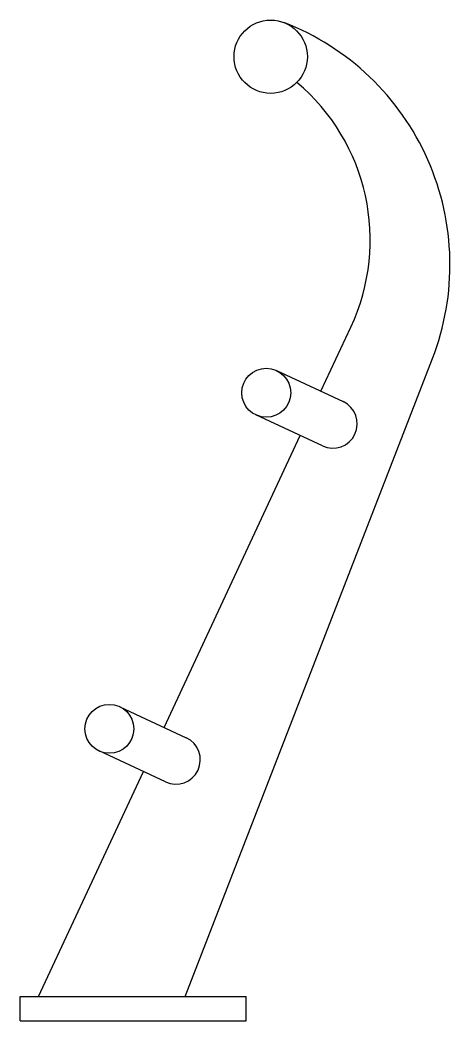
# Model space of a CAD drawing. Header units: millimetres. Extents: x 115 to 466, y 181 to 1000.
import ezdxf

# ---------------------------------------------------------------- set-up
doc = ezdxf.new("R2010")
doc.units = ezdxf.units.MM

msp = doc.modelspace()

# ---------------------------------------------------------------- linework, layer by layer
at = {"linetype": 'Continuous'}
for p, q in [((360.59, 696.21), (385.11, 748.75)), ((249.5, 200.95), (451.76, 722.92)), ((324.34, 713.12), (378.71, 687.75)), ((361.8, 651.51), (307.43, 676.88)), ((232.27, 421.21), (343.68, 659.96)), ((196.03, 438.12), (250.4, 412.75)), ((233.48, 376.51), (179.11, 401.88)), ((129.5, 200.95), (215.36, 384.96)), ((114.5, 180.95), (114.5, 200.95)), ((114.5, 200.95), (299.5, 200.95)), ((129.5, 200.95), (249.5, 200.95)), ((299.5, 180.95), (299.5, 200.95)), ((114.5, 180.95), (299.5, 180.95))]:
    msp.add_line(p, q, dxfattribs=at)
for centre, radius in [((319.5, 970), 30), ((315.88, 695), 20), ((187.57, 420), 20)]:
    msp.add_circle(centre, radius, dxfattribs=at)
for centre, radius, start, end in [((253.53, 799.74), 212.6, 338.81809, 68.81895), ((232.33, 820.04), 168.59, 334.98622, 49.9), ((370.26, 669.63), 20, 244.98622, 64.98622), ((241.94, 394.63), 20, 244.98622, 64.98622)]:
    msp.add_arc(centre, radius, start, end, dxfattribs=at)

doc.saveas('drawing.dxf')
